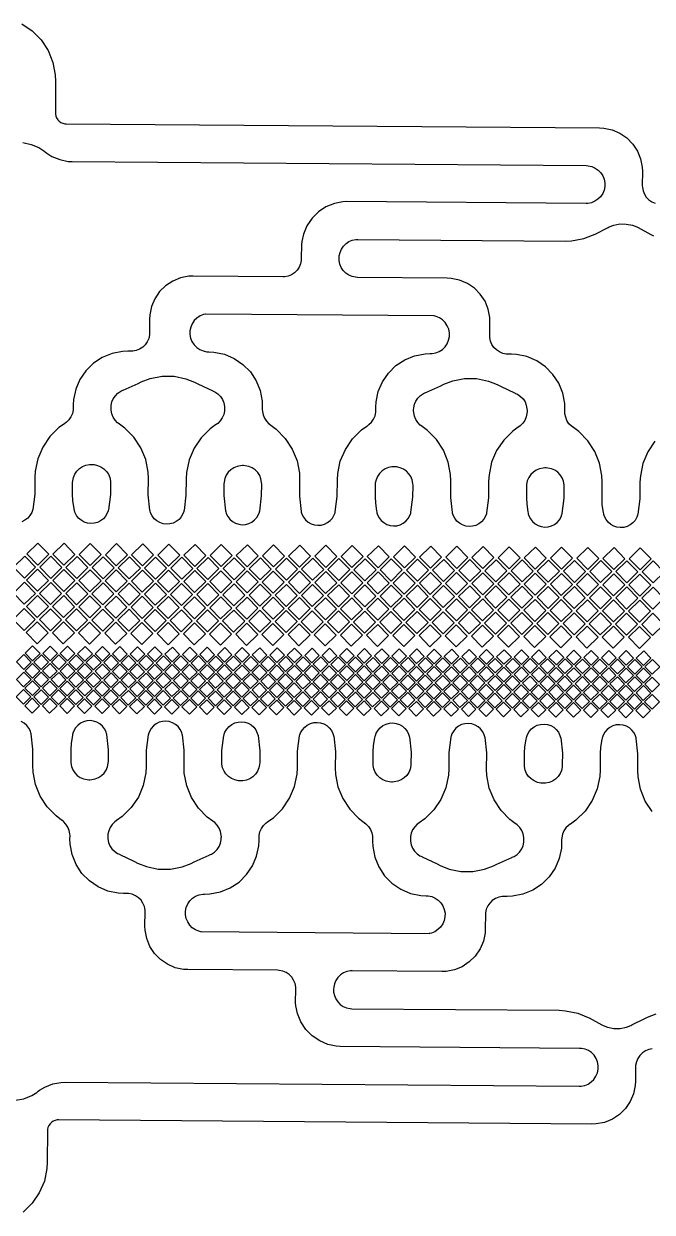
# Model space of a CAD drawing. Extents: x -7117 to 217883, y -155278 to 144722.
# Drawn here: x 107368 to 113765, y 119138 to 131233 of the extents above; entities that cross this region are included whole.
import ezdxf

# ---------------------------------------------------------------- set-up
doc = ezdxf.new("R2010")
doc.units = 13
doc.header["$MEASUREMENT"] = 0
doc.layers.add('2-light', color=80, linetype='Continuous')
doc.layers.add('3-dark', color=170, linetype='Continuous')

msp = doc.modelspace()

# ---------------------------------------------------------------- linework, layer by layer
at = {"layer": '2-light'}
for points in [[(107347, 131233), (107454, 131160), (107545, 131068), (107616, 130960), (107664, 130840), (107688, 130713), (107691, 130648), (107689, 130326), (107689, 130315), (107693, 130294), (107701, 130274), (107713, 130256), (107728, 130241), (107746, 130229), (107766, 130220), (107787, 130216), (107798, 130215), (113229, 130173), (113272, 130170), (113356, 130153), (113436, 130119), (113507, 130071), (113567, 130009), (113615, 129937), (113647, 129857), (113663, 129772), (113665, 129729), (113664, 129586), (113665, 129568), (113672, 129532), (113685, 129498), (113705, 129467), (113731, 129441), (113762, 129421), (113795, 129406)], [(113766, 120800), (113730, 120793), (113696, 120779), (113665, 120759), (113639, 120733), (113618, 120703), (113604, 120669), (113596, 120633), (113595, 120615), (113594, 120472), (113592, 120429), (113574, 120344), (113541, 120265), (113492, 120193), (113431, 120133), (113359, 120086), (113279, 120053), (113194, 120037), (113151, 120035), (107720, 120078), (107709, 120077), (107688, 120073), (107668, 120065), (107650, 120053), (107635, 120038), (107623, 120020), (107614, 120000), (107610, 119979), (107609, 119968), (107607, 119646), (107603, 119582), (107577, 119455), (107526, 119336), (107454, 119229), (107361, 119138)]]:
    msp.add_lwpolyline(points, dxfattribs=at)
at = {"layer": '3-dark'}
for points in [[(107358, 130023), (107442, 130005), (107522, 129972), (107573, 129939), (107588, 129927), (107602, 129916), (107654, 129883), (107733, 129850), (107818, 129832), (107861, 129830), (113094, 129789), (113112, 129788), (113149, 129780), (113184, 129765), (113215, 129744), (113242, 129717), (113262, 129686), (113277, 129651), (113284, 129614), (113283, 129576), (113276, 129539), (113261, 129504), (113240, 129473), (113213, 129447), (113181, 129426), (113146, 129412), (113109, 129405), (113091, 129404), (110654, 129423), (110614, 129420), (110530, 129404), (110444, 129369), (110367, 129319), (110302, 129254), (110250, 129178), (110214, 129093), (110197, 129018), (110194, 128986), (110193, 128843), (110192, 128825), (110185, 128789), (110170, 128755), (110150, 128725), (110124, 128699), (110093, 128679), (110059, 128665), (110023, 128659), (110005, 128658), (109092, 128665), (109048, 128663), (108964, 128647), (108884, 128615), (108812, 128567), (108750, 128507), (108702, 128435), (108668, 128356), (108651, 128272), (108648, 128228), (108647, 128085), (108646, 128067), (108639, 128031), (108624, 127997), (108604, 127967), (108578, 127941), (108547, 127921), (108513, 127908), (108477, 127901), (108459, 127900), (108426, 127900), (108372, 127898), (108266, 127878), (108166, 127837), (108076, 127778), (107999, 127702), (107938, 127613), (107896, 127514), (107874, 127408), (107871, 127354), (107871, 127321), (107870, 127303), (107863, 127267), (107848, 127234), (107828, 127203), (107802, 127177), (107786, 127166), (107785, 127165), (107782, 127163), (107726, 127123), (107634, 127032), (107561, 126925), (107510, 126806), (107484, 126679), (107481, 126615), (107479, 126447), (107459, 126291), (107458, 126287), (107457, 126281), (107448, 126258), (107431, 126228), (107408, 126201), (107380, 126180), (107349, 126164)], [(113793, 126984), (113721, 126877), (113670, 126758), (113644, 126631), (113640, 126567), (113639, 126398), (113619, 126243), (113618, 126239), (113616, 126233), (113608, 126210), (113591, 126179), (113568, 126153), (113540, 126132), (113509, 126116), (113475, 126107), (113440, 126105), (113406, 126109), (113373, 126120), (113343, 126137), (113316, 126160), (113295, 126188), (113279, 126219), (113273, 126239), (113272, 126242), (113272, 126245), (113268, 126259), (113257, 126337), (113254, 126401), (113255, 126570), (113253, 126634), (113228, 126761), (113180, 126881), (113109, 126989), (113018, 127082), (112963, 127123), (112960, 127125), (112959, 127126), (112943, 127137), (112917, 127163), (112897, 127194), (112884, 127228), (112877, 127264), (112876, 127282), (112876, 127315), (112874, 127369), (112854, 127475), (112813, 127575), (112754, 127665), (112678, 127742), (112589, 127803), (112490, 127845), (112384, 127867), (112331, 127870), (112298, 127870), (112279, 127871), (112243, 127878), (112210, 127893), (112179, 127913), (112153, 127939), (112133, 127970), (112120, 128004), (112113, 128040), (112112, 128058), (112113, 128201), (112111, 128245), (112095, 128329), (112063, 128409), (112015, 128481), (111955, 128543), (111884, 128591), (111804, 128625), (111720, 128642), (111677, 128645), (110764, 128652), (110745, 128653), (110709, 128660), (110676, 128675), (110645, 128695), (110620, 128721), (110599, 128752), (110586, 128786), (110579, 128822), (110578, 128840), (110578, 128851), (110579, 128870), (110587, 128906), (110601, 128939), (110621, 128970), (110648, 128995), (110678, 129016), (110712, 129029), (110748, 129036), (110767, 129037), (112878, 129020), (112942, 129023), (113070, 129047), (113158, 129080), (113185, 129093), (113315, 129160), (113328, 129167), (113373, 129183), (113436, 129196), (113501, 129195), (113564, 129182), (113608, 129165), (113621, 129158), (113750, 129089), (113777, 129076)], [(107283, 120277), (107368, 120293), (107448, 120325), (107500, 120358), (107515, 120369), (107529, 120379), (107582, 120412), (107662, 120444), (107746, 120460), (107789, 120462), (113022, 120421), (113041, 120422), (113078, 120429), (113113, 120443), (113144, 120464), (113171, 120490), (113192, 120522), (113207, 120556), (113215, 120593), (113215, 120631), (113208, 120668), (113194, 120703), (113173, 120735), (113147, 120762), (113115, 120783), (113081, 120797), (113044, 120805), (113025, 120806), (110588, 120825), (110548, 120828), (110464, 120846), (110380, 120882), (110304, 120934), (110239, 120999), (110188, 121076), (110154, 121162), (110138, 121237), (110135, 121269), (110137, 121412), (110136, 121430), (110129, 121466), (110115, 121500), (110095, 121531), (110069, 121557), (110039, 121577), (110005, 121592), (109969, 121599), (109951, 121600), (109038, 121607), (108995, 121610), (108910, 121627), (108831, 121661), (108760, 121709), (108699, 121771), (108652, 121843), (108619, 121923), (108603, 122008), (108601, 122051), (108603, 122194), (108602, 122212), (108595, 122248), (108581, 122282), (108561, 122313), (108535, 122339), (108505, 122359), (108471, 122374), (108435, 122381), (108417, 122382), (108384, 122382), (108330, 122386), (108225, 122407), (108125, 122449), (108036, 122510), (107960, 122587), (107901, 122677), (107861, 122777), (107841, 122883), (107838, 122937), (107839, 122970), (107838, 122988), (107831, 123024), (107817, 123058), (107797, 123089), (107771, 123115), (107756, 123127), (107755, 123127), (107752, 123129), (107696, 123171), (107606, 123263), (107535, 123371), (107486, 123491), (107462, 123618), (107459, 123683), (107460, 123851), (107443, 124007), (107442, 124010), (107441, 124013), (107435, 124033), (107420, 124064), (107398, 124092), (107372, 124115), (107342, 124132)], [(113766, 123215), (113694, 123323), (113646, 123443), (113622, 123570), (113619, 123635), (113620, 123803), (113603, 123959), (113602, 123962), (113601, 123965), (113595, 123985), (113580, 124016), (113558, 124044), (113532, 124067), (113502, 124084), (113468, 124095), (113434, 124099), (113399, 124097), (113365, 124088), (113334, 124072), (113307, 124051), (113284, 124025), (113266, 123994), (113258, 123972), (113256, 123965), (113255, 123961), (113252, 123948), (113239, 123870), (113235, 123806), (113234, 123638), (113230, 123573), (113204, 123446), (113154, 123327), (113081, 123220), (112989, 123129), (112933, 123089), (112930, 123087), (112929, 123086), (112913, 123075), (112887, 123049), (112866, 123019), (112852, 122985), (112845, 122949), (112843, 122931), (112843, 122898), (112840, 122844), (112818, 122738), (112776, 122639), (112716, 122550), (112639, 122474), (112549, 122415), (112449, 122374), (112343, 122354), (112289, 122352), (112256, 122352), (112238, 122351), (112202, 122345), (112168, 122331), (112137, 122311), (112111, 122285), (112090, 122255), (112076, 122221), (112069, 122185), (112067, 122167), (112066, 122024), (112064, 121981), (112046, 121896), (112013, 121817), (111964, 121745), (111903, 121685), (111831, 121637), (111751, 121605), (111666, 121589), (111623, 121587), (110710, 121594), (110692, 121594), (110656, 121587), (110622, 121573), (110591, 121553), (110565, 121527), (110544, 121497), (110530, 121463), (110523, 121427), (110522, 121409), (110521, 121398), (110522, 121379), (110529, 121343), (110543, 121309), (110563, 121279), (110589, 121253), (110619, 121232), (110653, 121218), (110689, 121210), (110707, 121209), (112818, 121193), (112883, 121189), (113009, 121163), (113097, 121128), (113124, 121115), (113253, 121046), (113266, 121039), (113310, 121022), (113374, 121009), (113438, 121008), (113502, 121021), (113546, 121037), (113559, 121044), (113690, 121111), (113716, 121124), (113805, 121157)]]:
    msp.add_lwpolyline(points, dxfattribs=at)
for points in [[(110538, 126263), (110539, 126267), (110559, 126423), (110560, 126591), (110564, 126655), (110590, 126782), (110641, 126901), (110714, 127008), (110806, 127099), (110861, 127139), (110865, 127141), (110866, 127142), (110881, 127153), (110908, 127179), (110928, 127209), (110943, 127243), (110950, 127279), (110951, 127297), (110951, 127330), (110954, 127384), (110976, 127490), (111018, 127589), (111079, 127678), (111156, 127754), (111246, 127813), (111346, 127854), (111452, 127874), (111506, 127876), (111525, 127877), (111562, 127884), (111597, 127898), (111629, 127919), (111656, 127946), (111677, 127977), (111692, 128012), (111700, 128050), (111700, 128088), (111693, 128125), (111679, 128160), (111658, 128192), (111631, 128219), (111600, 128240), (111565, 128255), (111544, 128260), (111542, 128261), (109221, 128279), (109218, 128279), (109197, 128274), (109162, 128259), (109130, 128238), (109103, 128212), (109082, 128180), (109067, 128145), (109059, 128108), (109059, 128070), (109066, 128033), (109080, 127998), (109101, 127966), (109128, 127939), (109159, 127917), (109194, 127903), (109232, 127895), (109251, 127894), (109304, 127891), (109410, 127869), (109509, 127827), (109599, 127766), (109674, 127689), (109733, 127599), (109774, 127499), (109794, 127393), (109796, 127339), (109796, 127306), (109797, 127288), (109804, 127252), (109817, 127218), (109838, 127187), (109863, 127161), (109879, 127150), (109880, 127149), (109883, 127147), (109938, 127106), (110029, 127013), (110100, 126905), (110149, 126785), (110173, 126658), (110175, 126594), (110174, 126426), (110192, 126270), (110192, 126266), (110193, 126263), (110199, 126243), (110215, 126212), (110236, 126184), (110263, 126162), (110293, 126144), (110326, 126133), (110361, 126129), (110395, 126131), (110429, 126140), (110460, 126156), (110488, 126177), (110511, 126203), (110528, 126234), (110537, 126257)], [(108652, 126278), (108652, 126282), (108634, 126438), (108636, 126606), (108633, 126670), (108609, 126797), (108560, 126917), (108489, 127025), (108398, 127118), (108343, 127159), (108340, 127161), (108339, 127162), (108323, 127173), (108298, 127200), (108277, 127230), (108264, 127264), (108257, 127300), (108256, 127318), (108256, 127329), (108257, 127348), (108265, 127384), (108279, 127417), (108300, 127448), (108326, 127473), (108356, 127494), (108376, 127503), (108379, 127504), (108532, 127573), (108564, 127589), (108655, 127624), (108775, 127647), (108897, 127646), (109017, 127621), (109107, 127585), (109139, 127568), (109291, 127497), (109294, 127495), (109314, 127486), (109344, 127466), (109370, 127439), (109390, 127409), (109403, 127375), (109410, 127339), (109411, 127320), (109411, 127309), (109410, 127291), (109403, 127255), (109388, 127221), (109368, 127191), (109342, 127165), (109326, 127154), (109325, 127153), (109321, 127151), (109266, 127111), (109174, 127020), (109101, 126913), (109050, 126794), (109024, 126667), (109021, 126603), (109021, 126603), (109019, 126435), (108999, 126279), (108998, 126275), (108997, 126269), (108988, 126246), (108971, 126216), (108948, 126189), (108920, 126168), (108889, 126152), (108855, 126143), (108821, 126141), (108786, 126145), (108753, 126156), (108723, 126174), (108696, 126196), (108675, 126224), (108659, 126255), (108653, 126275)], [(111732, 126254), (111732, 126258), (111714, 126413), (111715, 126582), (111715, 126582), (111713, 126646), (111689, 126773), (111640, 126893), (111569, 127001), (111478, 127094), (111423, 127135), (111420, 127137), (111419, 127138), (111403, 127149), (111378, 127175), (111357, 127206), (111344, 127240), (111337, 127276), (111336, 127294), (111336, 127305), (111337, 127324), (111345, 127360), (111359, 127393), (111379, 127424), (111406, 127449), (111436, 127470), (111456, 127479), (111459, 127480), (111612, 127549), (111644, 127565), (111735, 127600), (111855, 127623), (111977, 127622), (112097, 127597), (112187, 127561), (112219, 127544), (112371, 127473), (112374, 127471), (112393, 127462), (112424, 127441), (112450, 127415), (112470, 127385), (112483, 127351), (112490, 127315), (112491, 127296), (112491, 127285), (112490, 127267), (112482, 127231), (112468, 127197), (112448, 127167), (112421, 127141), (112406, 127130), (112405, 127129), (112401, 127127), (112346, 127087), (112253, 126996), (112181, 126889), (112130, 126770), (112104, 126643), (112100, 126579), (112099, 126410), (112079, 126255), (112078, 126251), (112077, 126245), (112068, 126222), (112051, 126191), (112028, 126165), (112000, 126144), (111969, 126128), (111935, 126119), (111901, 126117), (111866, 126121), (111833, 126132), (111803, 126150), (111776, 126172), (111755, 126200), (111739, 126231), (111733, 126251)], [(107883, 126284), (107882, 126288), (107879, 126301), (107867, 126379), (107864, 126444), (107865, 126563), (107866, 126581), (107874, 126617), (107888, 126650), (107909, 126681), (107935, 126707), (107965, 126727), (107999, 126740), (108035, 126747), (108054, 126748), (108065, 126748), (108083, 126747), (108119, 126739), (108153, 126725), (108183, 126705), (108209, 126678), (108229, 126648), (108243, 126614), (108249, 126578), (108250, 126560), (108249, 126441), (108229, 126285), (108228, 126281), (108227, 126275), (108218, 126252), (108201, 126222), (108178, 126195), (108150, 126174), (108119, 126158), (108085, 126149), (108051, 126147), (108016, 126151), (107983, 126162), (107953, 126180), (107926, 126202), (107905, 126230), (107889, 126261), (107883, 126281)], [(109768, 126269), (109769, 126273), (109789, 126429), (109790, 126547), (109789, 126566), (109782, 126602), (109769, 126636), (109749, 126666), (109723, 126693), (109693, 126713), (109659, 126727), (109623, 126735), (109605, 126736), (109594, 126736), (109575, 126735), (109539, 126728), (109505, 126715), (109475, 126695), (109448, 126669), (109428, 126638), (109414, 126605), (109406, 126569), (109405, 126550), (109404, 126432), (109422, 126276), (109422, 126272), (109423, 126269), (109429, 126249), (109445, 126218), (109466, 126190), (109493, 126168), (109523, 126150), (109556, 126139), (109591, 126135), (109625, 126137), (109659, 126146), (109690, 126162), (109718, 126183), (109741, 126209), (109758, 126240), (109767, 126263)], [(111308, 126257), (111309, 126261), (111329, 126416), (111330, 126535), (111329, 126554), (111322, 126590), (111309, 126624), (111289, 126654), (111263, 126681), (111232, 126701), (111199, 126715), (111163, 126723), (111145, 126724), (111134, 126724), (111115, 126723), (111079, 126716), (111045, 126703), (111015, 126682), (110988, 126657), (110968, 126626), (110954, 126593), (110946, 126557), (110945, 126538), (110944, 126420), (110947, 126355), (110959, 126277), (110962, 126264), (110962, 126260), (110963, 126257), (110969, 126237), (110985, 126206), (111006, 126178), (111033, 126156), (111063, 126138), (111096, 126127), (111131, 126123), (111165, 126125), (111199, 126134), (111230, 126150), (111258, 126171), (111281, 126197), (111298, 126228), (111307, 126251)], [(112848, 126245), (112849, 126249), (112869, 126404), (112870, 126523), (112869, 126542), (112862, 126578), (112849, 126612), (112828, 126642), (112803, 126669), (112772, 126689), (112739, 126703), (112703, 126711), (112684, 126712), (112673, 126712), (112655, 126711), (112619, 126704), (112585, 126691), (112555, 126670), (112528, 126645), (112508, 126614), (112493, 126581), (112486, 126545), (112485, 126526), (112484, 126407), (112487, 126343), (112499, 126265), (112502, 126251), (112502, 126248), (112503, 126245), (112509, 126225), (112525, 126194), (112546, 126166), (112573, 126144), (112603, 126126), (112636, 126115), (112671, 126111), (112705, 126113), (112739, 126122), (112770, 126138), (112798, 126159), (112821, 126185), (112838, 126216), (112846, 126239)], [(107623, 125835), (107510, 125724), (107398, 125837), (107511, 125948)], [(107889, 125833), (107776, 125722), (107665, 125835), (107778, 125946)], [(108156, 125831), (108043, 125720), (107932, 125833), (108045, 125944)], [(108422, 125829), (108309, 125718), (108198, 125830), (108311, 125942)], [(108689, 125827), (108576, 125715), (108465, 125828), (108578, 125940)], [(108955, 125825), (108842, 125713), (108731, 125826), (108844, 125937)], [(109222, 125822), (109109, 125711), (108998, 125824), (109111, 125935)], [(109489, 125820), (109376, 125709), (109264, 125822), (109377, 125933)], [(109755, 125818), (109642, 125707), (109531, 125820), (109644, 125931)], [(110022, 125816), (109909, 125705), (109798, 125818), (109910, 125929)], [(110288, 125814), (110175, 125703), (110064, 125816), (110177, 125927)], [(110555, 125812), (110442, 125701), (110331, 125814), (110444, 125925)], [(110821, 125810), (110708, 125699), (110597, 125812), (110710, 125923)], [(111088, 125808), (110975, 125697), (110864, 125810), (110977, 125921)], [(111355, 125806), (111242, 125695), (111130, 125808), (111243, 125919)], [(111621, 125804), (111508, 125693), (111397, 125805), (111510, 125917)], [(111888, 125802), (111775, 125690), (111664, 125803), (111776, 125915)], [(112154, 125800), (112041, 125688), (111930, 125801), (112043, 125913)], [(112421, 125797), (112308, 125686), (112197, 125799), (112310, 125910)], [(112687, 125795), (112574, 125684), (112463, 125797), (112576, 125908)], [(112954, 125793), (112841, 125682), (112730, 125795), (112843, 125906)], [(107488, 125703), (107375, 125592), (107264, 125704), (107377, 125816)], [(107755, 125701), (107642, 125589), (107531, 125702), (107644, 125814)], [(108021, 125699), (107908, 125587), (107797, 125700), (107910, 125811)], [(108288, 125696), (108175, 125585), (108064, 125698), (108177, 125809)], [(108555, 125694), (108442, 125583), (108330, 125696), (108443, 125807)], [(108821, 125692), (108708, 125581), (108597, 125694), (108710, 125805)], [(109088, 125690), (108975, 125579), (108864, 125692), (108976, 125803)], [(109354, 125688), (109241, 125577), (109130, 125690), (109243, 125801)], [(109621, 125686), (109508, 125575), (109397, 125688), (109510, 125799)], [(109887, 125684), (109774, 125573), (109663, 125686), (109776, 125797)], [(110154, 125682), (110041, 125571), (109930, 125684), (110043, 125795)], [(110421, 125680), (110308, 125569), (110196, 125682), (110309, 125793)], [(110687, 125678), (110574, 125567), (110463, 125679), (110576, 125791)], [(110954, 125676), (110841, 125564), (110729, 125677), (110842, 125789)], [(111220, 125674), (111107, 125562), (110996, 125675), (111109, 125787)], [(111487, 125671), (111374, 125560), (111263, 125673), (111376, 125784)], [(113221, 125791), (113108, 125680), (112996, 125793), (113109, 125904)], [(113487, 125789), (113374, 125678), (113263, 125791), (113376, 125902)], [(113754, 125787), (113641, 125676), (113530, 125789), (113642, 125900)], [(107620, 125568), (107508, 125457), (107396, 125570), (107509, 125681)], [(107887, 125566), (107774, 125455), (107663, 125568), (107776, 125679)], [(108154, 125564), (108041, 125453), (107929, 125566), (108042, 125677)], [(108420, 125562), (108307, 125451), (108196, 125564), (108309, 125675)], [(108687, 125560), (108574, 125449), (108463, 125562), (108576, 125673)], [(108953, 125558), (108840, 125447), (108729, 125560), (108842, 125671)], [(109220, 125556), (109107, 125445), (108996, 125558), (109109, 125669)], [(109486, 125554), (109374, 125443), (109262, 125556), (109375, 125667)], [(109753, 125552), (109640, 125441), (109529, 125553), (109642, 125665)], [(111753, 125669), (111640, 125558), (111529, 125671), (111642, 125782)], [(112020, 125667), (111907, 125556), (111796, 125669), (111909, 125780)], [(112286, 125665), (112174, 125554), (112062, 125667), (112175, 125778)], [(112553, 125663), (112440, 125552), (112329, 125665), (112442, 125776)], [(112820, 125661), (112707, 125550), (112595, 125663), (112708, 125774)], [(113086, 125659), (112973, 125548), (112862, 125661), (112975, 125772)], [(113353, 125657), (113240, 125546), (113129, 125659), (113242, 125770)], [(113619, 125655), (113506, 125544), (113395, 125657), (113508, 125768)], [(113886, 125653), (113773, 125542), (113662, 125655), (113775, 125766)], [(107486, 125436), (107373, 125325), (107262, 125438), (107375, 125549)], [(107753, 125434), (107640, 125323), (107529, 125436), (107642, 125547)], [(108019, 125432), (107906, 125321), (107795, 125434), (107908, 125545)], [(108286, 125430), (108173, 125319), (108062, 125432), (108175, 125543)], [(110020, 125550), (109907, 125438), (109795, 125551), (109908, 125663)], [(110286, 125548), (110173, 125436), (110062, 125549), (110175, 125661)], [(110553, 125545), (110440, 125434), (110329, 125547), (110442, 125658)], [(110819, 125543), (110706, 125432), (110595, 125545), (110708, 125656)], [(111086, 125541), (110973, 125430), (110862, 125543), (110975, 125654)], [(111352, 125539), (111240, 125428), (111128, 125541), (111241, 125652)], [(111619, 125537), (111506, 125426), (111395, 125539), (111508, 125650)], [(111886, 125535), (111773, 125424), (111661, 125537), (111774, 125648)], [(112152, 125533), (112039, 125422), (111928, 125535), (112041, 125646)], [(112419, 125531), (112306, 125420), (112195, 125533), (112308, 125644)], [(112685, 125529), (112572, 125418), (112461, 125531), (112574, 125642)], [(112952, 125527), (112839, 125416), (112728, 125529), (112841, 125640)], [(113218, 125525), (113105, 125413), (112994, 125526), (113107, 125638)], [(113485, 125523), (113372, 125411), (113261, 125524), (113374, 125636)], [(113752, 125521), (113639, 125409), (113527, 125522), (113640, 125633)], [(108552, 125428), (108439, 125317), (108328, 125430), (108441, 125541)], [(108819, 125426), (108706, 125315), (108595, 125427), (108708, 125539)], [(109086, 125424), (108973, 125312), (108861, 125425), (108974, 125537)], [(109352, 125422), (109239, 125310), (109128, 125423), (109241, 125535)], [(109619, 125419), (109506, 125308), (109395, 125421), (109508, 125532)], [(109885, 125417), (109772, 125306), (109661, 125419), (109774, 125530)], [(110152, 125415), (110039, 125304), (109928, 125417), (110041, 125528)], [(110418, 125413), (110305, 125302), (110194, 125415), (110307, 125526)], [(110685, 125411), (110572, 125300), (110461, 125413), (110574, 125524)], [(110952, 125409), (110839, 125298), (110727, 125411), (110840, 125522)], [(111218, 125407), (111105, 125296), (110994, 125409), (111107, 125520)], [(111485, 125405), (111372, 125294), (111261, 125407), (111374, 125518)], [(111751, 125403), (111638, 125292), (111527, 125405), (111640, 125516)], [(112018, 125401), (111905, 125290), (111794, 125403), (111907, 125514)], [(112284, 125399), (112171, 125287), (112060, 125400), (112173, 125512)], [(112551, 125397), (112438, 125285), (112327, 125398), (112440, 125510)], [(112818, 125395), (112705, 125283), (112593, 125396), (112706, 125507)], [(113084, 125392), (112971, 125281), (112860, 125394), (112973, 125505)], [(113351, 125390), (113238, 125279), (113127, 125392), (113239, 125503)], [(113617, 125388), (113504, 125277), (113393, 125390), (113506, 125501)], [(113884, 125386), (113771, 125275), (113660, 125388), (113773, 125499)], [(107618, 125302), (107507, 125415), (107394, 125304), (107505, 125191)], [(107885, 125300), (107774, 125413), (107661, 125301), (107772, 125189)], [(108152, 125298), (108040, 125411), (107927, 125299), (108039, 125186)], [(108418, 125296), (108307, 125409), (108194, 125297), (108305, 125184)], [(108685, 125293), (108573, 125406), (108461, 125295), (108572, 125182)], [(108951, 125291), (108840, 125404), (108727, 125293), (108838, 125180)], [(109218, 125289), (109107, 125402), (108994, 125291), (109105, 125178)], [(109484, 125287), (109373, 125400), (109260, 125289), (109371, 125176)], [(109751, 125285), (109640, 125398), (109527, 125287), (109638, 125174)], [(110018, 125283), (109906, 125396), (109793, 125285), (109905, 125172)], [(110284, 125281), (110173, 125394), (110060, 125283), (110171, 125170)], [(110551, 125279), (110439, 125392), (110327, 125281), (110438, 125168)], [(110817, 125277), (110706, 125390), (110593, 125279), (110704, 125166)], [(111084, 125275), (110973, 125388), (110860, 125277), (110971, 125164)], [(111350, 125273), (111239, 125386), (111126, 125274), (111237, 125161)], [(111617, 125271), (111506, 125384), (111393, 125272), (111504, 125159)], [(111884, 125269), (111772, 125381), (111659, 125270), (111771, 125157)], [(112150, 125266), (112039, 125379), (111926, 125268), (112037, 125155)], [(112417, 125264), (112305, 125377), (112193, 125266), (112304, 125153)], [(112683, 125262), (112572, 125375), (112459, 125264), (112570, 125151)], [(112950, 125260), (112839, 125373), (112726, 125262), (112837, 125149)], [(113216, 125258), (113105, 125371), (112992, 125260), (113103, 125147)], [(113483, 125256), (113372, 125369), (113259, 125258), (113370, 125145)], [(113749, 125254), (113638, 125367), (113525, 125256), (113637, 125143)], [(107371, 125058), (107484, 125170), (107373, 125283), (107260, 125171)], [(107638, 125056), (107751, 125167), (107639, 125280), (107527, 125169)], [(107904, 125054), (108017, 125165), (107906, 125278), (107793, 125167)], [(108171, 125052), (108284, 125163), (108173, 125276), (108060, 125165)], [(108437, 125050), (108550, 125161), (108439, 125274), (108326, 125163)], [(108704, 125048), (108817, 125159), (108706, 125272), (108593, 125161)], [(108971, 125046), (109083, 125157), (108972, 125270), (108859, 125159)], [(109237, 125044), (109350, 125155), (109239, 125268), (109126, 125157)], [(109504, 125042), (109617, 125153), (109505, 125266), (109392, 125155)], [(109770, 125040), (109883, 125151), (109772, 125264), (109659, 125153)], [(110037, 125038), (110150, 125149), (110039, 125262), (109926, 125151)], [(110303, 125035), (110416, 125147), (110305, 125260), (110192, 125148)], [(110570, 125033), (110683, 125145), (110572, 125258), (110459, 125146)], [(110837, 125031), (110949, 125143), (110838, 125255), (110725, 125144)], [(111103, 125029), (111216, 125140), (111105, 125253), (110992, 125142)], [(111370, 125027), (111483, 125138), (111371, 125251), (111258, 125140)], [(111636, 125025), (111749, 125136), (111638, 125249), (111525, 125138)], [(111903, 125023), (112016, 125134), (111905, 125247), (111792, 125136)], [(112169, 125021), (112282, 125132), (112171, 125245), (112058, 125134)], [(112436, 125019), (112549, 125130), (112438, 125243), (112325, 125132)], [(112703, 125017), (112815, 125128), (112704, 125241), (112591, 125130)], [(112969, 125015), (113082, 125126), (112971, 125239), (112858, 125128)], [(113236, 125013), (113349, 125124), (113237, 125237), (113124, 125126)], [(113502, 125011), (113615, 125122), (113504, 125235), (113391, 125123)], [(113769, 125008), (113882, 125120), (113771, 125233), (113658, 125121)], [(107616, 125035), (107505, 125148), (107392, 125037), (107503, 124924)], [(107883, 125033), (107772, 125146), (107659, 125035), (107770, 124922)], [(108149, 125031), (108038, 125144), (107925, 125033), (108037, 124920)], [(108416, 125029), (108305, 125142), (108192, 125031), (108303, 124918)], [(108683, 125027), (108571, 125140), (108458, 125029), (108570, 124916)], [(108949, 125025), (108838, 125138), (108725, 125027), (108836, 124914)], [(109216, 125023), (109105, 125136), (108992, 125025), (109103, 124912)], [(109482, 125021), (109371, 125134), (109258, 125022), (109369, 124909)], [(109749, 125019), (109638, 125132), (109525, 125020), (109636, 124907)], [(110015, 125017), (109904, 125129), (109791, 125018), (109903, 124905)], [(110282, 125014), (110171, 125127), (110058, 125016), (110169, 124903)], [(110549, 125012), (110437, 125125), (110324, 125014), (110436, 124901)], [(110815, 125010), (110704, 125123), (110591, 125012), (110702, 124899)], [(111082, 125008), (110971, 125121), (110858, 125010), (110969, 124897)], [(111348, 125006), (111237, 125119), (111124, 125008), (111235, 124895)], [(111615, 125004), (111504, 125117), (111391, 125006), (111502, 124893)], [(111881, 125002), (111770, 125115), (111657, 125004), (111768, 124891)], [(112148, 125000), (112037, 125113), (111924, 125002), (112035, 124889)], [(112415, 124998), (112303, 125111), (112190, 125000), (112302, 124887)], [(112681, 124996), (112570, 125109), (112457, 124997), (112568, 124885)], [(112948, 124994), (112837, 125107), (112724, 124995), (112835, 124882)], [(113214, 124992), (113103, 125104), (112990, 124993), (113101, 124880)], [(113481, 124989), (113370, 125102), (113257, 124991), (113368, 124878)], [(113747, 124987), (113636, 125100), (113523, 124989), (113634, 124876)], [(107533, 124825), (107457, 124751), (107383, 124827), (107458, 124901)], [(107710, 124824), (107635, 124750), (107561, 124825), (107636, 124899)], [(107888, 124823), (107813, 124749), (107739, 124824), (107814, 124898)], [(108066, 124821), (107990, 124747), (107916, 124822), (107992, 124897)], [(108243, 124820), (108168, 124746), (108094, 124821), (108169, 124895)], [(108421, 124819), (108346, 124744), (108272, 124820), (108347, 124894)], [(108599, 124817), (108524, 124743), (108449, 124818), (108525, 124892)], [(108777, 124816), (108701, 124742), (108627, 124817), (108702, 124891)], [(108954, 124814), (108879, 124740), (108805, 124816), (108880, 124890)], [(109132, 124813), (109057, 124739), (108983, 124814), (109058, 124888)], [(109310, 124812), (109234, 124737), (109160, 124813), (109236, 124887)], [(109487, 124810), (109412, 124736), (109338, 124811), (109413, 124885)], [(109665, 124809), (109590, 124735), (109516, 124810), (109591, 124884)], [(109843, 124807), (109768, 124733), (109693, 124809), (109769, 124883)], [(110021, 124806), (109945, 124732), (109871, 124807), (109946, 124881)], [(110198, 124805), (110123, 124731), (110049, 124806), (110124, 124880)], [(110376, 124803), (110301, 124729), (110227, 124804), (110302, 124879)], [(110554, 124802), (110478, 124728), (110404, 124803), (110480, 124877)], [(110731, 124800), (110656, 124726), (110582, 124802), (110657, 124876)], [(110909, 124799), (110834, 124725), (110760, 124800), (110835, 124874)], [(111087, 124798), (111012, 124724), (110937, 124799), (111013, 124873)], [(111265, 124796), (111189, 124722), (111115, 124797), (111190, 124872)], [(111442, 124795), (111367, 124721), (111293, 124796), (111368, 124870)], [(111620, 124794), (111545, 124719), (111471, 124795), (111546, 124869)], [(111798, 124792), (111722, 124718), (111648, 124793), (111724, 124867)], [(111975, 124791), (111900, 124717), (111826, 124792), (111901, 124866)], [(112153, 124789), (112078, 124715), (112004, 124791), (112079, 124865)], [(112331, 124788), (112255, 124714), (112181, 124789), (112257, 124863)], [(112508, 124787), (112433, 124712), (112359, 124788), (112434, 124862)], [(112686, 124785), (112611, 124711), (112537, 124786), (112612, 124861)], [(112864, 124784), (112789, 124710), (112714, 124785), (112790, 124859)], [(113042, 124782), (112966, 124708), (112892, 124784), (112967, 124858)], [(113219, 124781), (113144, 124707), (113070, 124782), (113145, 124856)], [(113397, 124780), (113322, 124706), (113248, 124781), (113323, 124855)], [(113575, 124778), (113499, 124704), (113425, 124779), (113501, 124854)], [(113752, 124777), (113677, 124703), (113603, 124778), (113678, 124852)], [(107443, 124737), (107368, 124663), (107294, 124738), (107369, 124813)], [(107531, 124648), (107456, 124574), (107382, 124649), (107457, 124723)], [(107621, 124736), (107545, 124662), (107471, 124737), (107547, 124811)], [(107709, 124646), (107634, 124572), (107559, 124648), (107635, 124722)], [(107798, 124735), (107723, 124660), (107649, 124736), (107724, 124810)], [(107887, 124645), (107811, 124571), (107737, 124646), (107813, 124720)], [(107976, 124733), (107901, 124659), (107827, 124734), (107902, 124808)], [(108064, 124644), (107989, 124569), (107915, 124645), (107990, 124719)], [(108154, 124732), (108079, 124658), (108004, 124733), (108080, 124807)], [(108242, 124642), (108167, 124568), (108093, 124643), (108168, 124717)], [(108332, 124730), (108256, 124656), (108182, 124732), (108257, 124806)], [(108420, 124641), (108344, 124567), (108270, 124642), (108346, 124716)], [(108509, 124729), (108434, 124655), (108360, 124730), (108435, 124804)], [(108597, 124639), (108522, 124565), (108448, 124641), (108523, 124715)], [(108687, 124728), (108612, 124653), (108538, 124729), (108613, 124803)], [(108775, 124638), (108700, 124564), (108626, 124639), (108701, 124713)], [(108865, 124726), (108789, 124652), (108715, 124727), (108791, 124801)], [(108953, 124637), (108878, 124563), (108803, 124638), (108879, 124712)], [(109042, 124725), (108967, 124651), (108893, 124726), (108968, 124800)], [(109131, 124635), (109055, 124561), (108981, 124636), (109056, 124711)], [(109220, 124723), (109145, 124649), (109071, 124725), (109146, 124799)], [(109308, 124634), (109233, 124560), (109159, 124635), (109234, 124709)], [(109398, 124722), (109323, 124648), (109248, 124723), (109324, 124797)], [(109486, 124632), (109411, 124558), (109337, 124634), (109412, 124708)], [(109576, 124721), (109500, 124647), (109426, 124722), (109501, 124796)], [(109664, 124631), (109588, 124557), (109514, 124632), (109590, 124706)], [(109753, 124719), (109678, 124645), (109604, 124720), (109679, 124795)], [(109841, 124630), (109766, 124556), (109692, 124631), (109767, 124705)], [(109931, 124718), (109856, 124644), (109782, 124719), (109857, 124793)], [(110019, 124628), (109944, 124554), (109870, 124629), (109945, 124704)], [(110109, 124716), (110033, 124642), (109959, 124718), (110035, 124792)], [(110197, 124627), (110122, 124553), (110047, 124628), (110123, 124702)], [(110286, 124715), (110211, 124641), (110137, 124716), (110212, 124790)], [(110375, 124626), (110299, 124551), (110225, 124627), (110300, 124701)], [(110464, 124714), (110389, 124640), (110315, 124715), (110390, 124789)], [(110552, 124624), (110477, 124550), (110403, 124625), (110478, 124699)], [(110642, 124712), (110567, 124638), (110492, 124713), (110568, 124788)], [(110730, 124623), (110655, 124549), (110581, 124624), (110656, 124698)], [(110820, 124711), (110744, 124637), (110670, 124712), (110745, 124786)], [(110908, 124621), (110832, 124547), (110758, 124623), (110834, 124697)], [(110997, 124710), (110922, 124635), (110848, 124711), (110923, 124785)], [(111175, 124708), (111100, 124634), (111026, 124709), (111101, 124783)], [(111353, 124707), (111277, 124633), (111203, 124708), (111279, 124782)], [(111530, 124705), (111455, 124631), (111381, 124707), (111456, 124781)], [(111708, 124704), (111633, 124630), (111559, 124705), (111634, 124779)], [(111886, 124703), (111811, 124628), (111736, 124704), (111812, 124778)], [(112064, 124701), (111988, 124627), (111914, 124702), (111989, 124777)], [(112241, 124700), (112166, 124626), (112092, 124701), (112167, 124775)], [(112419, 124698), (112344, 124624), (112270, 124700), (112345, 124774)], [(112597, 124697), (112521, 124623), (112447, 124698), (112523, 124772)], [(112774, 124696), (112699, 124622), (112625, 124697), (112700, 124771)], [(112952, 124694), (112877, 124620), (112803, 124695), (112878, 124770)], [(113130, 124693), (113054, 124619), (112980, 124694), (113056, 124768)], [(113307, 124692), (113232, 124617), (113158, 124693), (113233, 124767)], [(113485, 124690), (113410, 124616), (113336, 124691), (113411, 124765)], [(113663, 124689), (113588, 124615), (113513, 124690), (113589, 124764)], [(113841, 124687), (113765, 124613), (113691, 124689), (113767, 124763)], [(107442, 124560), (107366, 124485), (107292, 124561), (107368, 124635)], [(107619, 124558), (107544, 124484), (107470, 124559), (107545, 124633)], [(107797, 124557), (107722, 124483), (107648, 124558), (107723, 124632)], [(107975, 124555), (107899, 124481), (107825, 124557), (107901, 124631)], [(108153, 124554), (108077, 124480), (108003, 124555), (108078, 124629)], [(108330, 124553), (108255, 124479), (108181, 124554), (108256, 124628)], [(108508, 124551), (108433, 124477), (108358, 124552), (108434, 124627)], [(108686, 124550), (108610, 124476), (108536, 124551), (108612, 124625)], [(108863, 124548), (108788, 124474), (108714, 124550), (108789, 124624)], [(109041, 124547), (108966, 124473), (108892, 124548), (108967, 124622)], [(109219, 124546), (109143, 124472), (109069, 124547), (109145, 124621)], [(109396, 124544), (109321, 124470), (109247, 124545), (109322, 124620)], [(109574, 124543), (109499, 124469), (109425, 124544), (109500, 124618)], [(109752, 124542), (109677, 124467), (109602, 124543), (109678, 124617)], [(109930, 124540), (109854, 124466), (109780, 124541), (109855, 124615)], [(110107, 124539), (110032, 124465), (109958, 124540), (110033, 124614)], [(110285, 124537), (110210, 124463), (110136, 124539), (110211, 124613)], [(110463, 124536), (110387, 124462), (110313, 124537), (110389, 124611)], [(110640, 124535), (110565, 124460), (110491, 124536), (110566, 124610)], [(110818, 124533), (110743, 124459), (110669, 124534), (110744, 124609)], [(110996, 124532), (110921, 124458), (110846, 124533), (110922, 124607)], [(111085, 124620), (111010, 124546), (110936, 124621), (111011, 124695)], [(111174, 124530), (111098, 124456), (111024, 124532), (111099, 124606)], [(111263, 124619), (111188, 124544), (111114, 124620), (111189, 124694)], [(111351, 124529), (111276, 124455), (111202, 124530), (111277, 124604)], [(111441, 124617), (111366, 124543), (111291, 124618), (111367, 124693)], [(111529, 124528), (111454, 124454), (111380, 124529), (111455, 124603)], [(111619, 124616), (111543, 124542), (111469, 124617), (111544, 124691)], [(111707, 124526), (111631, 124452), (111557, 124527), (111633, 124602)], [(111796, 124614), (111721, 124540), (111647, 124616), (111722, 124690)], [(111884, 124525), (111809, 124451), (111735, 124526), (111810, 124600)], [(111974, 124613), (111899, 124539), (111825, 124614), (111900, 124688)], [(112062, 124524), (111987, 124449), (111913, 124525), (111988, 124599)], [(112152, 124612), (112076, 124538), (112002, 124613), (112078, 124687)], [(112240, 124522), (112165, 124448), (112090, 124523), (112166, 124597)], [(112329, 124610), (112254, 124536), (112180, 124611), (112255, 124686)], [(112418, 124521), (112342, 124447), (112268, 124522), (112343, 124596)], [(112507, 124609), (112432, 124535), (112358, 124610), (112433, 124684)], [(112595, 124519), (112520, 124445), (112446, 124521), (112521, 124595)], [(112685, 124608), (112610, 124533), (112535, 124609), (112611, 124683)], [(112773, 124518), (112698, 124444), (112624, 124519), (112699, 124593)], [(112863, 124606), (112787, 124532), (112713, 124607), (112788, 124681)], [(112951, 124517), (112875, 124442), (112801, 124518), (112877, 124592)], [(113040, 124605), (112965, 124531), (112891, 124606), (112966, 124680)], [(113128, 124515), (113053, 124441), (112979, 124516), (113054, 124590)], [(113218, 124603), (113143, 124529), (113069, 124605), (113144, 124679)], [(113306, 124514), (113231, 124440), (113157, 124515), (113232, 124589)], [(113396, 124602), (113320, 124528), (113246, 124603), (113322, 124677)], [(113484, 124512), (113409, 124438), (113334, 124514), (113410, 124588)], [(113573, 124601), (113498, 124526), (113424, 124602), (113499, 124676)], [(113662, 124511), (113586, 124437), (113512, 124512), (113587, 124586)], [(113751, 124599), (113676, 124525), (113602, 124600), (113677, 124674)], [(113839, 124510), (113764, 124435), (113690, 124511), (113765, 124585)], [(107365, 124308), (107440, 124382), (107366, 124457), (107291, 124383)], [(107530, 124470), (107456, 124545), (107380, 124471), (107455, 124396)], [(107543, 124306), (107618, 124380), (107544, 124456), (107469, 124382)], [(107708, 124469), (107633, 124544), (107558, 124470), (107632, 124395)], [(107796, 124379), (107722, 124454), (107646, 124380), (107720, 124305)], [(107885, 124467), (107810, 124393), (107736, 124468), (107811, 124543)], [(108063, 124466), (107988, 124392), (107914, 124467), (107989, 124541)], [(108241, 124464), (108167, 124540), (108091, 124466), (108165, 124390)], [(108418, 124463), (108344, 124538), (108269, 124464), (108343, 124389)], [(108596, 124462), (108522, 124537), (108447, 124463), (108521, 124388)], [(108774, 124460), (108700, 124536), (108624, 124461), (108698, 124386)], [(108952, 124459), (108877, 124534), (108802, 124460), (108876, 124385)], [(109129, 124458), (109054, 124383), (108980, 124459), (109055, 124533)], [(109307, 124456), (109232, 124382), (109158, 124457), (109233, 124531)], [(109485, 124455), (109411, 124530), (109335, 124456), (109409, 124381)], [(109662, 124453), (109588, 124529), (109513, 124455), (109587, 124379)], [(109840, 124452), (109766, 124527), (109691, 124453), (109765, 124378)], [(110018, 124451), (109944, 124526), (109868, 124452), (109942, 124376)], [(110195, 124449), (110121, 124525), (110046, 124450), (110120, 124375)], [(110373, 124448), (110298, 124374), (110224, 124449), (110299, 124523)], [(110551, 124446), (110476, 124372), (110401, 124448), (110477, 124522)], [(110729, 124445), (110654, 124520), (110579, 124446), (110653, 124371)], [(110906, 124444), (110832, 124519), (110757, 124445), (110831, 124370)], [(111084, 124442), (111010, 124518), (110935, 124443), (111009, 124368)], [(111262, 124441), (111188, 124516), (111112, 124442), (111186, 124367)], [(111439, 124440), (111365, 124515), (111290, 124441), (111364, 124365)], [(111617, 124438), (111542, 124364), (111468, 124439), (111543, 124513)], [(111795, 124437), (111720, 124363), (111645, 124438), (111721, 124512)], [(111973, 124435), (111898, 124511), (111823, 124437), (111897, 124361)], [(112150, 124434), (112076, 124509), (112001, 124435), (112075, 124360)], [(112328, 124433), (112254, 124508), (112179, 124434), (112253, 124358)], [(112506, 124431), (112432, 124506), (112356, 124432), (112430, 124357)], [(112683, 124430), (112609, 124505), (112534, 124431), (112608, 124356)], [(112861, 124428), (112786, 124354), (112712, 124430), (112787, 124504)], [(113039, 124427), (112964, 124353), (112889, 124428), (112965, 124502)], [(113217, 124426), (113142, 124501), (113067, 124427), (113141, 124352)], [(113394, 124424), (113320, 124500), (113245, 124425), (113319, 124350)], [(113572, 124423), (113498, 124498), (113423, 124424), (113497, 124349)], [(113750, 124421), (113676, 124497), (113600, 124423), (113674, 124347)], [(107528, 124292), (107454, 124368), (107379, 124293), (107453, 124218)], [(107706, 124291), (107632, 124366), (107557, 124292), (107631, 124217)], [(107884, 124290), (107810, 124365), (107734, 124291), (107809, 124215)], [(107973, 124378), (107898, 124304), (107824, 124379), (107899, 124453)], [(108062, 124288), (107987, 124363), (107912, 124289), (107986, 124214)], [(108002, 124377), (108076, 124302), (108151, 124376), (108077, 124452)], [(108239, 124287), (108165, 124362), (108090, 124288), (108164, 124213)], [(108254, 124301), (108329, 124375), (108255, 124450), (108179, 124376)], [(108417, 124285), (108343, 124361), (108268, 124287), (108342, 124211)], [(108431, 124299), (108507, 124374), (108432, 124449), (108357, 124375)], [(108595, 124284), (108521, 124359), (108445, 124285), (108519, 124210)], [(108609, 124298), (108684, 124372), (108610, 124447), (108535, 124373)], [(108772, 124283), (108698, 124358), (108623, 124284), (108697, 124208)], [(108787, 124297), (108862, 124371), (108788, 124446), (108713, 124372)], [(108950, 124281), (108876, 124357), (108801, 124282), (108875, 124207)], [(109040, 124369), (108966, 124445), (108890, 124371), (108964, 124295)], [(109128, 124280), (109054, 124355), (108978, 124281), (109053, 124206)], [(109217, 124368), (109142, 124294), (109068, 124369), (109143, 124443)], [(109306, 124278), (109231, 124354), (109156, 124280), (109230, 124204)], [(109246, 124368), (109320, 124292), (109395, 124367), (109321, 124442)], [(109483, 124277), (109409, 124352), (109334, 124278), (109408, 124203)], [(109498, 124291), (109573, 124365), (109499, 124441), (109423, 124366)], [(109661, 124276), (109587, 124351), (109512, 124277), (109586, 124202)], [(109675, 124290), (109751, 124364), (109676, 124439), (109601, 124365)], [(109839, 124274), (109765, 124350), (109689, 124275), (109763, 124200)], [(109853, 124288), (109928, 124362), (109854, 124438), (109779, 124364)], [(110016, 124273), (109942, 124348), (109867, 124274), (109941, 124199)], [(110031, 124287), (110106, 124361), (110032, 124436), (109957, 124362)], [(110194, 124272), (110120, 124347), (110045, 124273), (110119, 124197)], [(110284, 124360), (110210, 124435), (110134, 124361), (110208, 124286)], [(110372, 124270), (110298, 124345), (110222, 124271), (110297, 124196)], [(110461, 124358), (110386, 124284), (110312, 124359), (110387, 124434)], [(110550, 124269), (110475, 124344), (110400, 124270), (110474, 124195)], [(110490, 124358), (110564, 124283), (110639, 124357), (110565, 124432)], [(110727, 124267), (110653, 124343), (110578, 124269), (110652, 124193)], [(110741, 124281), (110817, 124356), (110743, 124431), (110667, 124357)], [(110905, 124266), (110831, 124341), (110756, 124267), (110830, 124192)], [(110919, 124280), (110994, 124354), (110920, 124429), (110845, 124355)], [(111083, 124265), (111009, 124340), (110933, 124266), (111007, 124190)], [(111097, 124279), (111172, 124353), (111098, 124428), (111023, 124354)], [(111260, 124263), (111186, 124338), (111111, 124264), (111185, 124189)], [(111275, 124277), (111350, 124351), (111276, 124427), (111200, 124353)], [(111438, 124262), (111364, 124337), (111289, 124263), (111363, 124188)], [(111528, 124350), (111453, 124425), (111378, 124351), (111452, 124276)], [(111616, 124260), (111542, 124336), (111466, 124262), (111540, 124186)], [(111705, 124349), (111630, 124274), (111556, 124350), (111631, 124424)], [(111793, 124259), (111719, 124334), (111644, 124260), (111718, 124185)], [(111734, 124348), (111808, 124273), (111883, 124347), (111809, 124422)], [(111985, 124272), (112061, 124346), (111987, 124421), (111911, 124347)], [(112163, 124270), (112238, 124344), (112164, 124420), (112089, 124346)], [(112341, 124269), (112416, 124343), (112342, 124418), (112267, 124344)], [(112519, 124268), (112594, 124342), (112520, 124417), (112444, 124343)], [(112772, 124340), (112697, 124416), (112622, 124341), (112696, 124266)], [(112949, 124339), (112874, 124265), (112800, 124340), (112875, 124414)], [(112978, 124339), (113052, 124263), (113127, 124337), (113053, 124413)], [(113229, 124262), (113305, 124336), (113231, 124411), (113155, 124337)], [(113407, 124261), (113482, 124335), (113408, 124410), (113333, 124336)], [(113585, 124259), (113660, 124333), (113586, 124409), (113511, 124334)], [(113763, 124258), (113838, 124332), (113764, 124407), (113688, 124333)], [(111971, 124258), (111897, 124333), (111822, 124259), (111896, 124184)], [(112149, 124256), (112075, 124332), (111999, 124257), (112074, 124182)], [(112327, 124255), (112252, 124330), (112177, 124256), (112251, 124181)], [(112504, 124253), (112430, 124329), (112355, 124255), (112429, 124179)], [(112682, 124252), (112608, 124327), (112533, 124253), (112607, 124178)], [(112860, 124251), (112786, 124326), (112710, 124252), (112784, 124177)], [(113037, 124249), (112963, 124325), (112888, 124250), (112962, 124175)], [(113215, 124248), (113141, 124323), (113066, 124249), (113140, 124174)], [(113393, 124247), (113319, 124322), (113243, 124248), (113318, 124172)], [(113571, 124245), (113496, 124320), (113421, 124246), (113495, 124171)], [(113748, 124244), (113674, 124319), (113599, 124245), (113673, 124170)], [(107866, 124007), (107865, 124003), (107862, 123990), (107849, 123912), (107845, 123848), (107845, 123729), (107845, 123710), (107852, 123674), (107866, 123640), (107886, 123610), (107912, 123584), (107942, 123563), (107976, 123549), (108012, 123541), (108030, 123540), (108041, 123540), (108059, 123541), (108095, 123548), (108129, 123562), (108160, 123582), (108186, 123607), (108207, 123638), (108221, 123672), (108228, 123707), (108230, 123726), (108230, 123845), (108213, 124001), (108212, 124004), (108211, 124007), (108205, 124027), (108190, 124058), (108168, 124086), (108142, 124109), (108112, 124126), (108079, 124137), (108044, 124142), (108009, 124139), (107976, 124130), (107944, 124114), (107917, 124093), (107894, 124067), (107876, 124036), (107868, 124014)], [(108636, 124001), (108635, 123997), (108615, 123842), (108614, 123674), (108610, 123609), (108584, 123482), (108534, 123363), (108461, 123256), (108369, 123165), (108313, 123125), (108310, 123123), (108309, 123122), (108293, 123111), (108267, 123085), (108246, 123055), (108232, 123021), (108225, 122985), (108224, 122967), (108224, 122956), (108224, 122937), (108231, 122901), (108245, 122867), (108265, 122837), (108291, 122811), (108321, 122790), (108341, 122781), (108344, 122780), (108495, 122708), (108527, 122691), (108618, 122655), (108737, 122630), (108860, 122629), (108980, 122652), (109071, 122687), (109103, 122703), (109255, 122772), (109259, 122774), (109278, 122783), (109309, 122803), (109335, 122828), (109356, 122859), (109370, 122893), (109377, 122928), (109378, 122947), (109379, 122958), (109378, 122976), (109371, 123012), (109357, 123046), (109337, 123077), (109311, 123103), (109296, 123114), (109295, 123115), (109291, 123117), (109236, 123159), (109146, 123251), (109075, 123359), (109026, 123479), (109002, 123606), (108999, 123671), (108999, 123671), (109000, 123839), (108983, 123995), (108982, 123998), (108981, 124001), (108975, 124021), (108960, 124052), (108938, 124080), (108912, 124103), (108882, 124120), (108849, 124131), (108814, 124135), (108779, 124133), (108746, 124124), (108714, 124108), (108687, 124087), (108664, 124061), (108646, 124030), (108638, 124008)], [(110522, 123986), (110523, 123983), (110540, 123827), (110539, 123659), (110542, 123594), (110566, 123467), (110615, 123347), (110686, 123239), (110776, 123147), (110831, 123105), (110835, 123103), (110836, 123102), (110851, 123091), (110877, 123065), (110897, 123034), (110911, 123000), (110918, 122964), (110919, 122946), (110918, 122913), (110920, 122859), (110941, 122753), (110981, 122653), (111040, 122563), (111116, 122486), (111205, 122425), (111304, 122383), (111410, 122361), (111464, 122358), (111483, 122357), (111520, 122350), (111555, 122335), (111587, 122313), (111613, 122286), (111634, 122255), (111648, 122219), (111656, 122182), (111655, 122144), (111648, 122107), (111633, 122072), (111611, 122040), (111584, 122014), (111553, 121993), (111517, 121979), (111496, 121974), (111494, 121973), (109173, 121991), (109171, 121992), (109150, 121997), (109115, 122012), (109083, 122033), (109057, 122060), (109036, 122092), (109022, 122127), (109014, 122165), (109015, 122203), (109022, 122240), (109037, 122275), (109059, 122306), (109086, 122333), (109117, 122354), (109153, 122368), (109190, 122375), (109209, 122376), (109263, 122378), (109369, 122398), (109469, 122439), (109559, 122498), (109636, 122574), (109696, 122663), (109738, 122762), (109760, 122868), (109763, 122922), (109764, 122955), (109765, 122973), (109772, 123009), (109786, 123043), (109807, 123073), (109833, 123099), (109849, 123110), (109850, 123111), (109853, 123113), (109909, 123153), (110001, 123244), (110074, 123351), (110124, 123470), (110150, 123597), (110154, 123662), (110155, 123830), (110175, 123985), (110176, 123989), (110178, 123996), (110186, 124018), (110204, 124049), (110227, 124075), (110254, 124096), (110285, 124112), (110319, 124121), (110354, 124123), (110389, 124119), (110422, 124108), (110452, 124091), (110478, 124068), (110500, 124040), (110515, 124009), (110521, 123989)], [(109752, 123992), (109753, 123989), (109770, 123833), (109769, 123714), (109768, 123695), (109761, 123659), (109747, 123626), (109726, 123595), (109700, 123570), (109669, 123550), (109635, 123536), (109599, 123529), (109581, 123528), (109570, 123528), (109552, 123529), (109516, 123537), (109482, 123551), (109452, 123572), (109426, 123598), (109406, 123628), (109392, 123662), (109385, 123698), (109384, 123717), (109385, 123836), (109405, 123991), (109406, 123995), (109408, 124002), (109416, 124024), (109434, 124055), (109457, 124081), (109484, 124102), (109516, 124118), (109549, 124127), (109584, 124129), (109619, 124125), (109652, 124114), (109682, 124097), (109708, 124074), (109730, 124046), (109745, 124015), (109751, 123995)], [(111292, 123980), (111293, 123977), (111310, 123821), (111309, 123702), (111308, 123683), (111301, 123647), (111287, 123614), (111266, 123583), (111240, 123558), (111209, 123538), (111175, 123524), (111139, 123517), (111121, 123516), (111110, 123516), (111092, 123517), (111056, 123525), (111022, 123539), (110992, 123560), (110966, 123586), (110946, 123616), (110932, 123650), (110925, 123686), (110924, 123705), (110925, 123824), (110929, 123888), (110942, 123966), (110945, 123979), (110946, 123983), (110948, 123990), (110956, 124012), (110974, 124043), (110997, 124069), (111024, 124090), (111055, 124106), (111089, 124115), (111124, 124117), (111159, 124113), (111192, 124102), (111222, 124085), (111248, 124062), (111270, 124034), (111285, 124003), (111291, 123983)], [(111716, 123977), (111715, 123973), (111695, 123818), (111694, 123650), (111694, 123650), (111690, 123585), (111664, 123458), (111614, 123339), (111541, 123232), (111449, 123141), (111393, 123101), (111390, 123099), (111389, 123098), (111373, 123087), (111347, 123061), (111326, 123031), (111312, 122997), (111305, 122961), (111304, 122943), (111303, 122932), (111304, 122913), (111311, 122877), (111325, 122843), (111345, 122813), (111371, 122787), (111401, 122766), (111421, 122757), (111424, 122756), (111575, 122684), (111607, 122667), (111698, 122631), (111817, 122606), (111939, 122605), (112059, 122628), (112150, 122663), (112183, 122679), (112335, 122748), (112338, 122750), (112358, 122759), (112389, 122779), (112415, 122804), (112436, 122835), (112450, 122868), (112457, 122904), (112458, 122923), (112458, 122934), (112458, 122952), (112451, 122988), (112437, 123022), (112417, 123053), (112391, 123079), (112376, 123090), (112375, 123091), (112371, 123093), (112316, 123135), (112226, 123227), (112155, 123335), (112106, 123455), (112082, 123582), (112079, 123647), (112080, 123815), (112063, 123971), (112062, 123974), (112061, 123977), (112055, 123997), (112040, 124028), (112018, 124056), (111992, 124079), (111962, 124096), (111929, 124107), (111894, 124111), (111859, 124109), (111825, 124100), (111794, 124084), (111767, 124063), (111744, 124037), (111726, 124006), (111718, 123984)], [(112832, 123968), (112833, 123965), (112850, 123809), (112849, 123690), (112848, 123671), (112841, 123635), (112827, 123602), (112806, 123571), (112780, 123546), (112749, 123526), (112715, 123512), (112679, 123505), (112661, 123504), (112650, 123504), (112632, 123505), (112596, 123513), (112562, 123527), (112532, 123548), (112506, 123574), (112486, 123604), (112472, 123638), (112465, 123674), (112464, 123693), (112465, 123812), (112469, 123876), (112482, 123954), (112485, 123967), (112486, 123971), (112488, 123978), (112496, 124000), (112514, 124031), (112537, 124057), (112564, 124078), (112595, 124094), (112629, 124103), (112664, 124105), (112699, 124101), (112732, 124090), (112762, 124073), (112788, 124050), (112810, 124022), (112825, 123991), (112831, 123971)]]:
    msp.add_lwpolyline(points, close=True, dxfattribs=at)

doc.saveas('drawing.dxf')
